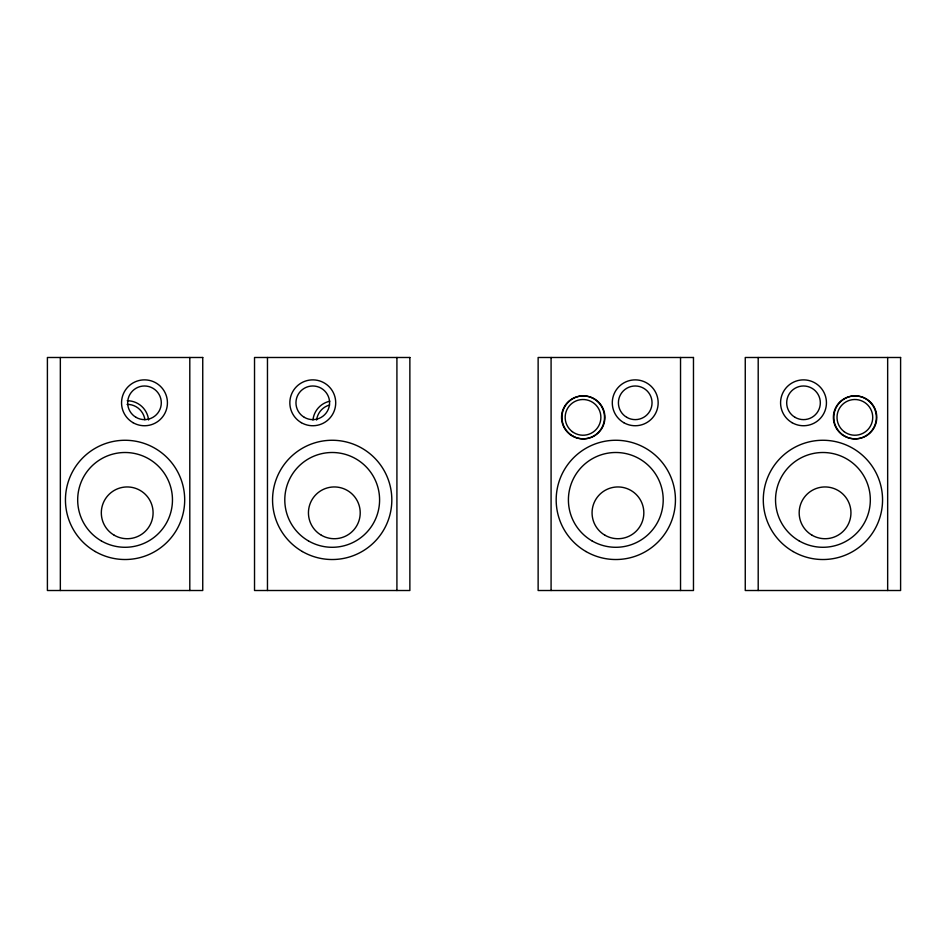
<?xml version="1.0" encoding="UTF-8"?>
<svg xmlns="http://www.w3.org/2000/svg" width="948" height="948" viewBox="0 0 948 948"><rect width="100%" height="100%" fill="white"/><g stroke="black" fill="none" stroke-linecap="round" stroke-linejoin="round"><path stroke-width="1.42" d="M887.66 357.491L887.66 590.509M758.199 357.491L758.199 590.509M680.534 357.491L680.534 590.509M551.084 357.491L551.084 590.509M396.916 357.491L396.916 590.509M267.466 357.491L267.466 590.509M189.801 357.491L189.801 590.509M60.34 357.491L60.34 590.509M312.959 419.976A21.484 21.484 0 0 1 329.857 401.205M316.596 420.023A17.87 17.87 0 0 1 329.572 405.009M127.068 404.358A17.87 17.87 0 0 1 144.902 419.763M127.21 400.731A21.484 21.484 0 0 1 148.575 419.976M202.742 357.491L47.4 357.491L47.4 590.509L202.742 590.509L202.742 357.491M409.868 357.491L254.526 357.491L254.526 590.509L409.868 590.509L409.868 357.491M693.474 357.491L538.132 357.491L538.132 590.509L693.474 590.509L693.474 357.491M900.6 357.491L745.258 357.491L745.258 590.509L900.6 590.509L900.6 357.491M844.099 431.624A17.87 17.87 0 0 0 872.598 419.573A17.87 17.87 0 0 0 847.903 400.921A17.87 17.87 0 0 0 844.099 431.624M842.12 434.67A21.484 21.484 0 0 0 876.225 419.751A21.484 21.484 0 0 0 846.256 397.686A21.484 21.484 0 0 0 842.12 434.67M844.55 435.973A21.484 21.484 0 0 0 876.782 417.369A21.484 21.484 0 0 0 844.55 398.752A21.484 21.484 0 0 0 844.55 435.973M572.248 431.624A17.87 17.87 0 0 0 600.748 419.573A17.87 17.87 0 0 0 576.064 400.921A17.87 17.87 0 0 0 572.248 431.624M570.281 434.67A21.484 21.484 0 0 0 604.374 419.751A21.484 21.484 0 0 0 574.405 397.686A21.484 21.484 0 0 0 570.281 434.67M572.699 435.973A21.484 21.484 0 0 0 604.931 417.369A21.484 21.484 0 0 0 572.699 398.752A21.484 21.484 0 0 0 572.699 435.973M812.116 535.253A25.892 25.892 0 0 0 850.949 512.832A25.892 25.892 0 0 0 812.116 490.412A25.892 25.892 0 0 0 812.116 535.253M799.235 540.941A47.4 47.4 0 0 0 870.323 499.892A47.4 47.4 0 0 0 799.235 458.844A47.4 47.4 0 0 0 799.235 540.941M793.109 551.535A59.629 59.629 0 0 0 882.552 499.892A59.629 59.629 0 0 0 793.109 448.25A59.629 59.629 0 0 0 793.109 551.535M792.042 422.666A22.93 22.93 0 0 0 826.443 402.805A22.93 22.93 0 0 0 792.042 382.945A22.93 22.93 0 0 0 792.042 422.666M795.099 417.369A16.815 16.815 0 0 0 820.328 402.805A16.815 16.815 0 0 0 795.099 388.242A16.815 16.815 0 0 0 795.099 417.369M605.002 535.253A25.892 25.892 0 0 0 643.834 512.832A25.892 25.892 0 0 0 605.002 490.412A25.892 25.892 0 0 0 605.002 535.253M592.109 540.941A47.4 47.4 0 0 0 663.209 499.892A47.4 47.4 0 0 0 592.109 458.844A47.4 47.4 0 0 0 592.109 540.941M623.76 422.666A22.93 22.93 0 0 0 658.161 402.805A22.93 22.93 0 0 0 623.76 382.945A22.93 22.93 0 0 0 623.76 422.666M585.994 551.535A59.629 59.629 0 0 0 675.438 499.892A59.629 59.629 0 0 0 585.994 448.25A59.629 59.629 0 0 0 585.994 551.535M626.818 417.369A16.815 16.815 0 0 0 652.046 402.805A16.815 16.815 0 0 0 626.818 388.242A16.815 16.815 0 0 0 626.818 417.369M308.491 540.941A47.4 47.4 0 0 0 379.591 499.892A47.4 47.4 0 0 0 308.491 458.844A47.4 47.4 0 0 0 308.491 540.941M302.376 551.535A59.629 59.629 0 0 0 391.82 499.892A59.629 59.629 0 0 0 302.376 448.25A59.629 59.629 0 0 0 302.376 551.535M301.31 422.666A22.93 22.93 0 0 0 335.711 402.805A22.93 22.93 0 0 0 301.31 382.945A22.93 22.93 0 0 0 301.31 422.666M304.367 417.369A16.815 16.815 0 0 0 329.596 402.805A16.815 16.815 0 0 0 304.367 388.242A16.815 16.815 0 0 0 304.367 417.369M321.384 535.253A25.892 25.892 0 0 0 360.216 512.832A25.892 25.892 0 0 0 321.384 490.412A25.892 25.892 0 0 0 321.384 535.253M114.258 535.253A25.892 25.892 0 0 0 153.09 512.832A25.892 25.892 0 0 0 114.258 490.412A25.892 25.892 0 0 0 114.258 535.253M101.377 540.941A47.4 47.4 0 0 0 172.465 499.892A47.4 47.4 0 0 0 101.377 458.844A47.4 47.4 0 0 0 101.377 540.941M133.016 422.666A22.93 22.93 0 0 0 167.429 402.805A22.93 22.93 0 0 0 133.016 382.945A22.93 22.93 0 0 0 133.016 422.666M95.262 551.535A59.629 59.629 0 0 0 184.694 499.892A59.629 59.629 0 0 0 95.262 448.25A59.629 59.629 0 0 0 95.262 551.535M136.074 417.369A16.815 16.815 0 0 0 161.302 402.805A16.815 16.815 0 0 0 136.074 388.242A16.815 16.815 0 0 0 136.074 417.369"/></g></svg>
